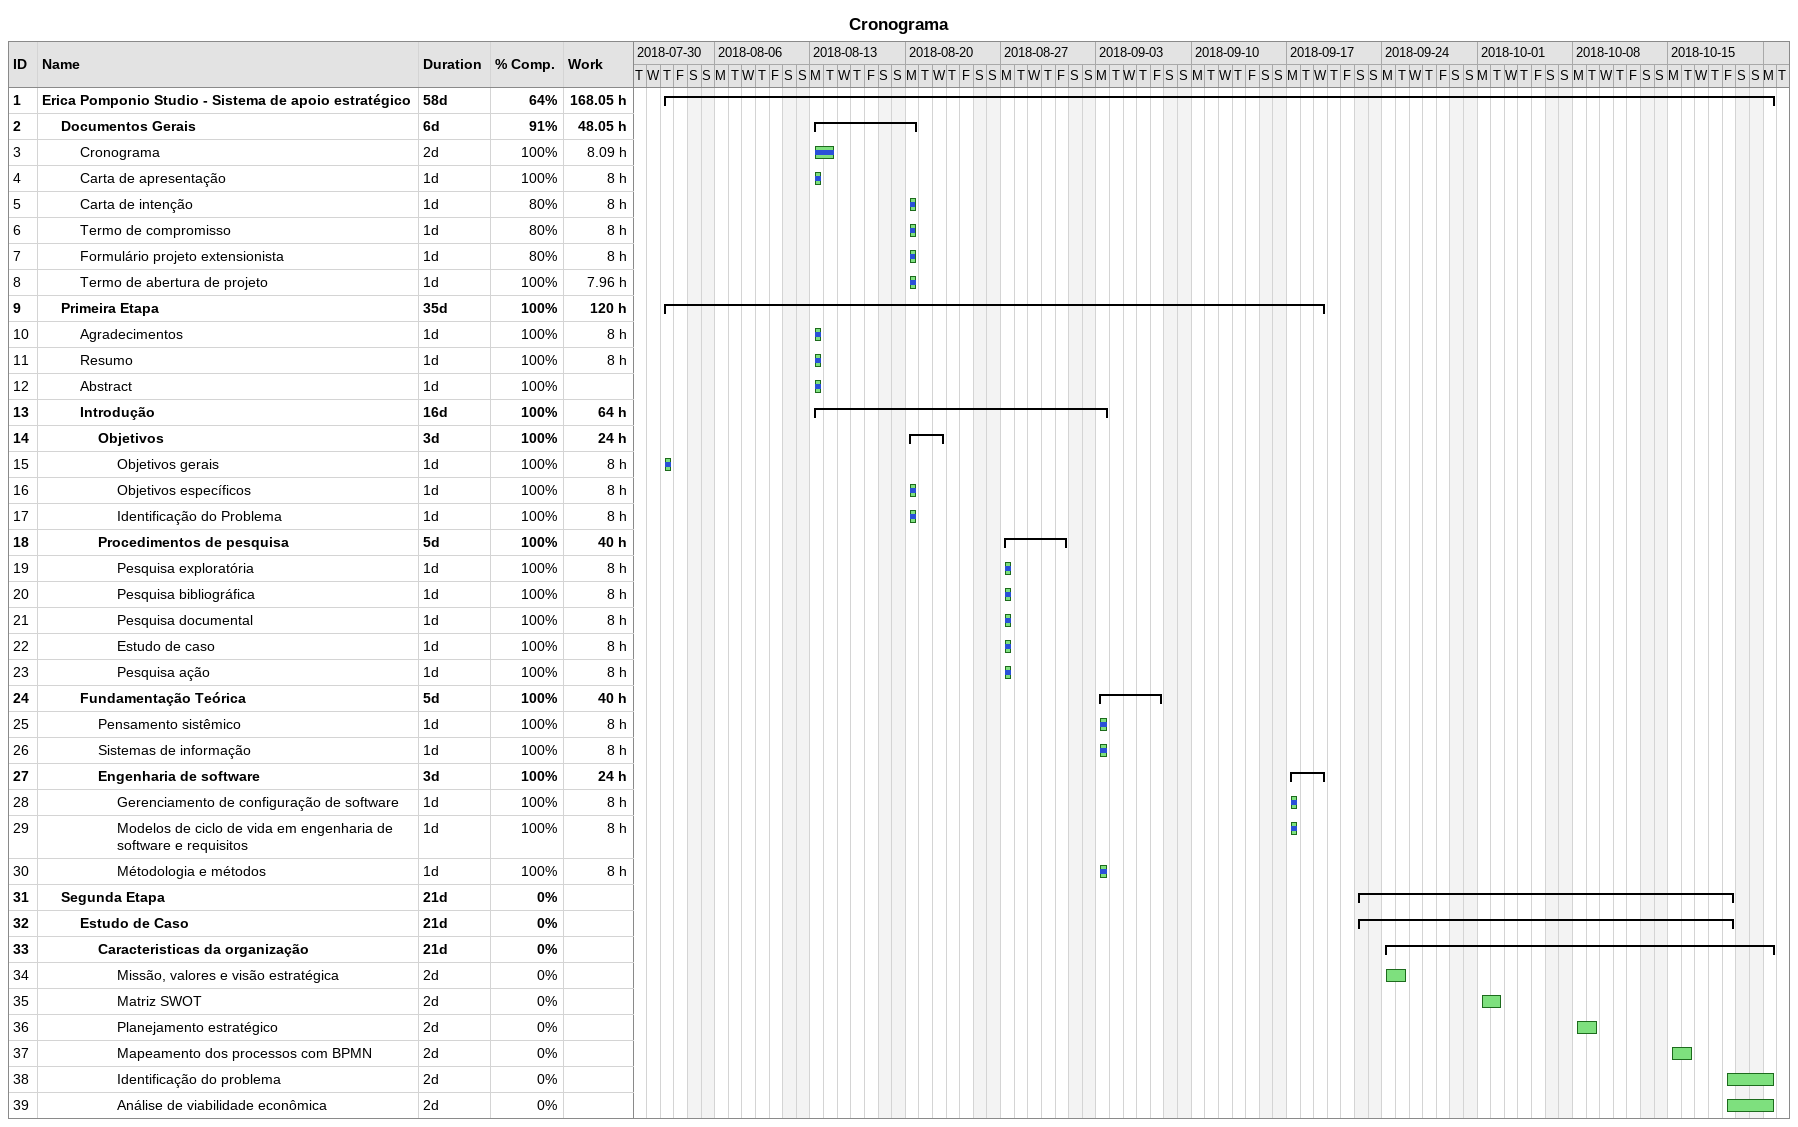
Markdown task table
Cronograma

| ID | Level | Task | Duration | Start | Finish | % complete | Work (h) |
|---|---|---|---|---|---|---|---|
| 1 | 1 | **Erica Pomponio Studio - Sistema de apoio estratégico** | 58d | 2018-08-02 | 2018-10-22 | 64 | 168.05 |
| 2 | 2 | **Documentos Gerais** | 6d | 2018-08-13 | 2018-08-20 | 91 | 48.05 |
| 3 | 3 | Cronograma | 2d | 2018-08-13 | 2018-08-14 | 100 | 8.09 |
| 4 | 3 | Carta de apresentação | 1d | 2018-08-13 | 2018-08-13 | 100 | 8 |
| 5 | 3 | Carta de intenção | 1d | 2018-08-20 | 2018-08-20 | 80 | 8 |
| 6 | 3 | Termo de compromisso | 1d | 2018-08-20 | 2018-08-20 | 80 | 8 |
| 7 | 3 | Formulário projeto extensionista | 1d | 2018-08-20 | 2018-08-20 | 80 | 8 |
| 8 | 3 | Termo de abertura de projeto | 1d | 2018-08-20 | 2018-08-20 | 100 | 7.96 |
| 9 | 2 | **Primeira Etapa** | 35d | 2018-08-02 | 2018-09-19 | 100 | 120 |
| 10 | 3 | Agradecimentos | 1d | 2018-08-13 | 2018-08-13 | 100 | 8 |
| 11 | 3 | Resumo | 1d | 2018-08-13 | 2018-08-13 | 100 | 8 |
| 12 | 3 | Abstract | 1d | 2018-08-13 | 2018-08-13 | 100 |  |
| 13 | 3 | **Introdução** | 16d | 2018-08-13 | 2018-09-03 | 100 | 64 |
| 14 | 4 | **Objetivos** | 3d | 2018-08-20 | 2018-08-22 | 100 | 24 |
| 15 | 5 | Objetivos gerais | 1d | 2018-08-02 | 2018-08-02 | 100 | 8 |
| 16 | 5 | Objetivos específicos | 1d | 2018-08-20 | 2018-08-20 | 100 | 8 |
| 17 | 5 | Identificação do Problema | 1d | 2018-08-20 | 2018-08-20 | 100 | 8 |
| 18 | 4 | **Procedimentos de pesquisa** | 5d | 2018-08-27 | 2018-08-31 | 100 | 40 |
| 19 | 5 | Pesquisa exploratória | 1d | 2018-08-27 | 2018-08-27 | 100 | 8 |
| 20 | 5 | Pesquisa bibliográfica | 1d | 2018-08-27 | 2018-08-27 | 100 | 8 |
| 21 | 5 | Pesquisa documental | 1d | 2018-08-27 | 2018-08-27 | 100 | 8 |
| 22 | 5 | Estudo de caso | 1d | 2018-08-27 | 2018-08-27 | 100 | 8 |
| 23 | 5 | Pesquisa ação | 1d | 2018-08-27 | 2018-08-27 | 100 | 8 |
| 24 | 3 | **Fundamentação Teórica** | 5d | 2018-09-03 | 2018-09-07 | 100 | 40 |
| 25 | 4 | Pensamento sistêmico | 1d | 2018-09-03 | 2018-09-03 | 100 | 8 |
| 26 | 4 | Sistemas de informação | 1d | 2018-09-03 | 2018-09-03 | 100 | 8 |
| 27 | 4 | **Engenharia de software** | 3d | 2018-09-17 | 2018-09-19 | 100 | 24 |
| 28 | 5 | Gerenciamento de configuração de software | 1d | 2018-09-17 | 2018-09-17 | 100 | 8 |
| 29 | 5 | Modelos de ciclo de vida em engenharia de software e requisitos | 1d | 2018-09-17 | 2018-09-17 | 100 | 8 |
| 30 | 5 | Métodologia e métodos | 1d | 2018-09-03 | 2018-09-03 | 100 | 8 |
| 31 | 2 | **Segunda Etapa** | 21d | 2018-09-22 | 2018-10-19 | 0 |  |
| 32 | 3 | **Estudo de Caso** | 21d | 2018-09-22 | 2018-10-19 | 0 |  |
| 33 | 4 | **Caracteristicas da organização** | 21d | 2018-09-24 | 2018-10-22 | 0 |  |
| 34 | 5 | Missão, valores e visão estratégica | 2d | 2018-09-24 | 2018-09-25 | 0 |  |
| 35 | 5 | Matriz SWOT | 2d | 2018-10-01 | 2018-10-02 | 0 |  |
| 36 | 5 | Planejamento estratégico | 2d | 2018-10-08 | 2018-10-09 | 0 |  |
| 37 | 5 | Mapeamento dos processos com BPMN | 2d | 2018-10-15 | 2018-10-16 | 0 |  |
| 38 | 5 | Identificação do problema | 2d | 2018-10-19 | 2018-10-22 | 0 |  |
| 39 | 5 | Análise de viabilidade econômica | 2d | 2018-10-19 | 2018-10-22 | 0 |  |
